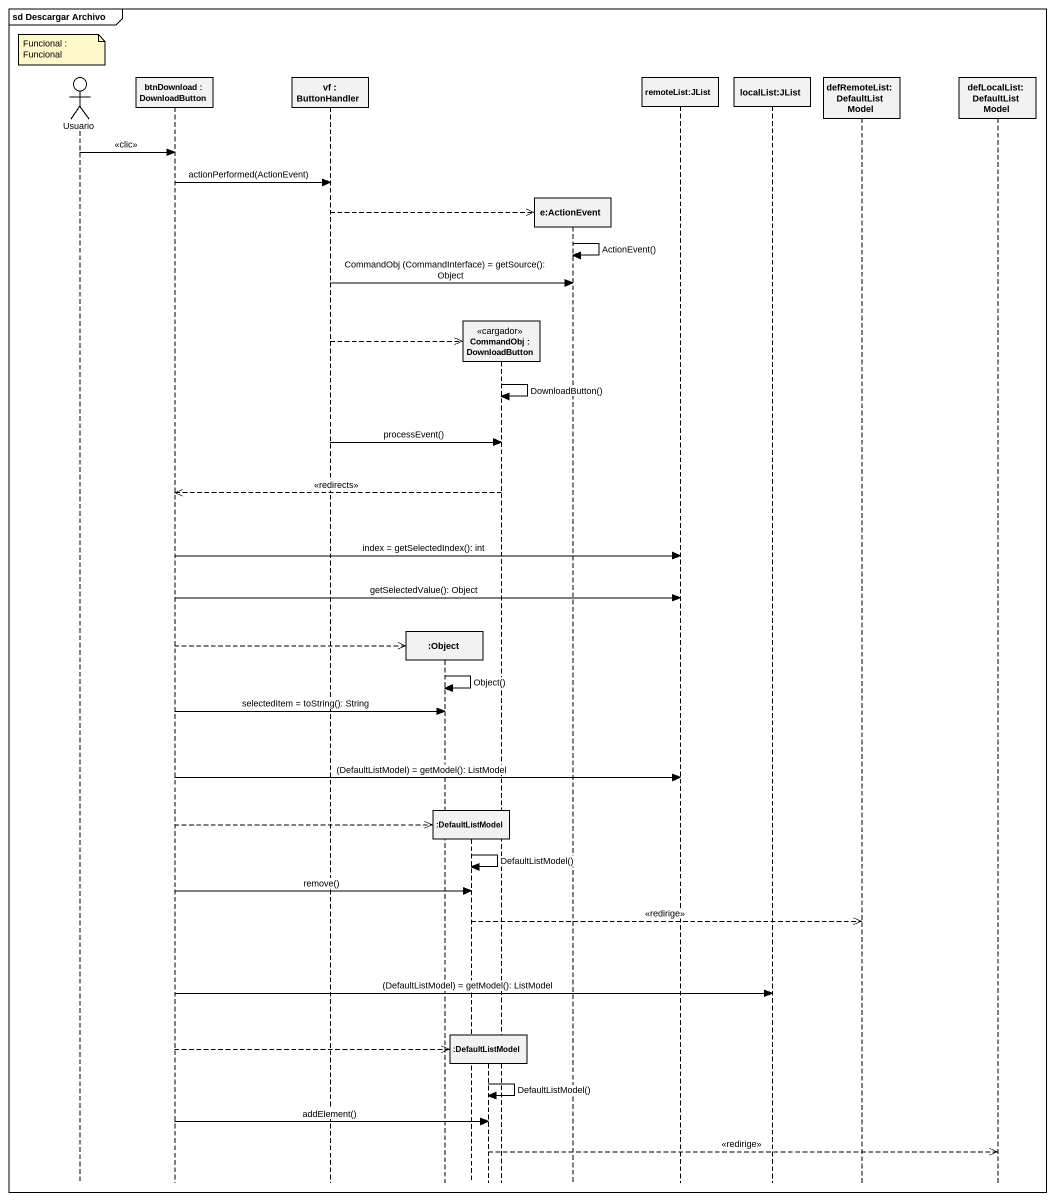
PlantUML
@startuml
mainframe sd Descargar Archivo
hide footbox
actor Usuario
participant "btnDownload : DownloadButton" as btnDownload
participant "vf : ButtonHandler" as vf
participant ":Object" as Object_
participant ":DefaultListModel" as DefaultListModel
participant ":DefaultListModel" as DefaultListModel_2
participant "CommandObj : DownloadButton" as CommandObj <<cargador>>
participant "e:ActionEvent" as e_ActionEvent
participant "remoteList:JList" as remoteList_JList
participant "localList:JList" as localList_JList
participant "defRemoteList:DefaultListModel" as defRemoteList
participant "defLocalList:DefaultListModel" as defLocalList

note over Usuario : Funcional : Funcional
Usuario -> btnDownload : <<clic>>
btnDownload -> vf : actionPerformed(ActionEvent)
vf -->> e_ActionEvent **
e_ActionEvent -> e_ActionEvent : ActionEvent()
vf -> e_ActionEvent : CommandObj (CommandInterface) = getSource(): Object
vf -->> CommandObj **
CommandObj -> CommandObj : DownloadButton()
vf -> CommandObj : processEvent()
CommandObj -->> btnDownload : <<redirects>>
btnDownload -> remoteList_JList : index = getSelectedIndex(): int
btnDownload -> remoteList_JList : getSelectedValue(): Object
btnDownload -->> Object_ **
Object_ -> Object_ : Object()
btnDownload -> Object_ : selectedItem = toString(): String
btnDownload -> remoteList_JList : (DefaultListModel) = getModel(): ListModel
btnDownload -->> DefaultListModel **
DefaultListModel -> DefaultListModel : DefaultListModel()
btnDownload -> DefaultListModel : remove()
DefaultListModel -->> defRemoteList : <<redirige>>
btnDownload -> localList_JList : (DefaultListModel) = getModel(): ListModel
btnDownload -->> DefaultListModel_2 **
DefaultListModel_2 -> DefaultListModel_2 : DefaultListModel()
btnDownload -> DefaultListModel_2 : addElement()
DefaultListModel_2 -->> defLocalList : <<redirige>>
@enduml
